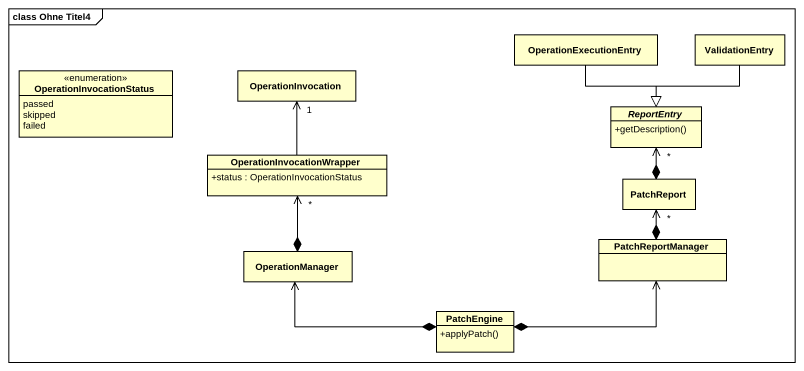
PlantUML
@startuml
mainframe class Ohne Titel4
hide circle
hide empty members
skinparam classAttributeIconSize 0
class OperationExecutionEntry
class ValidationEntry
enum OperationInvocationStatus {
  passed
  skipped
  failed
}
class OperationInvocation
abstract class ReportEntry {
  +getDescription()
}
class OperationInvocationWrapper {
  +status : OperationInvocationStatus
}
class PatchReport
class OperationManager
class PatchReportManager
class PatchEngine {
  +applyPatch()
}
OperationExecutionEntry --|> ReportEntry
ValidationEntry --|> ReportEntry
OperationInvocationWrapper -up-> "1" OperationInvocation
PatchReport *-up-> "*" ReportEntry
OperationManager *-up-> "*" OperationInvocationWrapper
PatchReportManager *-up-> "*" PatchReport
PatchEngine *-left-> OperationManager
PatchEngine *-right-> PatchReportManager
@enduml
